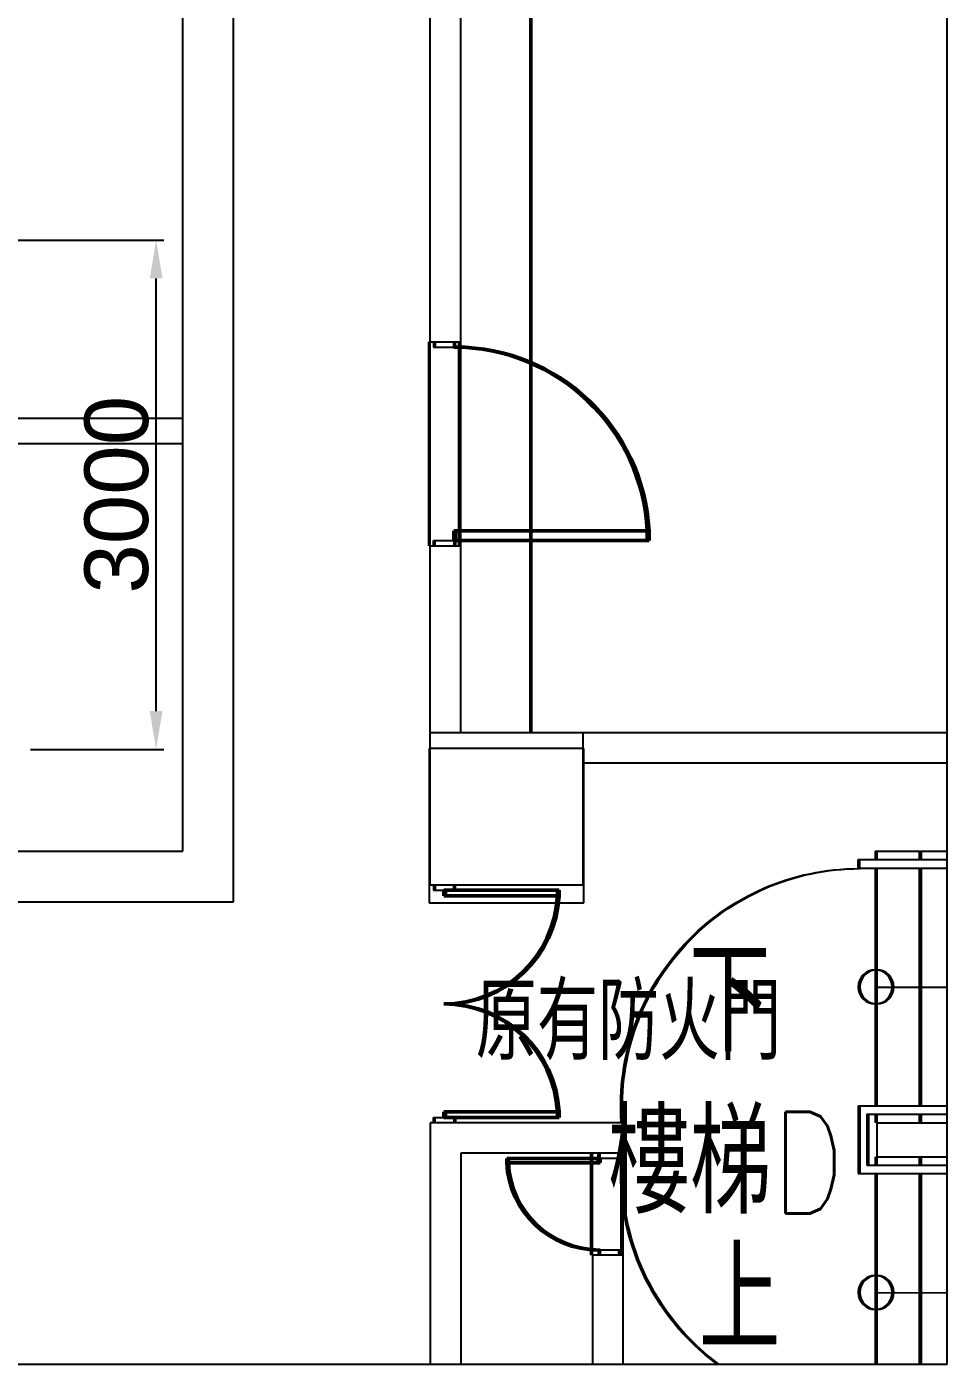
# Model space of a CAD drawing. Header units: millimetres. Extents: x 2191 to 43870, y 1353 to 35626.
# Drawn here: x 38445 to 43870, y 1353 to 9233 of the extents above; entities that cross this region are included whole.
import ezdxf

# ---------------------------------------------------------------- set-up
doc = ezdxf.new("R2010")
doc.units = ezdxf.units.MM
for name, color, linetype in [('archi', 8, 'Continuous'), ('DOOR', 5, 'Continuous'), ('PAVING', 9, 'Continuous'), ('ST', 8, 'Continuous'), ('STAIR', 7, 'Continuous'), ('文字', 7, 'Continuous'), ('標的物', 1, 'Continuous'), ('標示', 3, 'Continuous')]:
    doc.layers.add(name, color=color, linetype=linetype)
doc.styles.get("Standard").update_dxf_attribs({"font": 'arial.ttf'})
doc.styles.add('SUNG', font='SIMPLEX.shx', dxfattribs={"width": 0.8, "bigfont": 'chineset.shx'})

msp = doc.modelspace()

# ---------------------------------------------------------------- linework, layer by layer
for p, q in [((39663.6462, 4076.69297), (39663.6462, 33876.95165)), ((39363.6462, 4376.69297), (39363.6462, 33576.95165)), ((15441.38937, 4378.69297), (39363.6462, 4376.69297)), ((15441.38937, 4078.69297), (39663.6462, 4076.69297))]:
    msp.add_line(p, q)
at = {"lineweight": 50}
for p, q in [((40962.17754, 6205.78417, 3000), (40962.17754, 6262.78417, 3000)), ((40962.17754, 6262.78417, 3000), (42102.17754, 6262.78417, 3000)), ((40972.17754, 6205.78417, 3000), (40972.17754, 6262.78417, 3000)), ((40972.17754, 6262.78417, 3000), (42112.17754, 6262.78417, 3000)), ((42102.17754, 6262.78417, 3000), (42102.17754, 6205.78417, 3000)), ((42112.17754, 6262.78417, 3000), (42112.17754, 6205.78417, 3000)), ((42102.17754, 6205.78417, 3000), (40962.17754, 6205.78417, 3000)), ((42112.17754, 6205.78417, 3000), (40972.17754, 6205.78417, 3000)), ((40902.17754, 4145.79086, 3000), (40902.17754, 4112.29086, 3000)), ((41572.17754, 4145.79086, 3000), (40902.17754, 4145.79086, 3000)), ((40902.17754, 4112.29086, 3000), (41572.17754, 4112.29086, 3000)), ((40912.17754, 4145.79086, 3000), (40912.17754, 4112.29086, 3000)), ((41582.17754, 4145.79086, 3000), (40912.17754, 4145.79086, 3000)), ((40912.17754, 4112.29086, 3000), (41582.17754, 4112.29086, 3000)), ((41572.17754, 4112.29086, 3000), (41572.17754, 4145.79086, 3000)), ((41582.17754, 4112.29086, 3000), (41582.17754, 4145.79086, 3000)), ((40902.17754, 2805.79086, 3000), (40902.17754, 2839.29086, 3000)), ((40902.17754, 2839.29086, 3000), (41572.17754, 2839.29086, 3000)), ((40912.17754, 2805.79086, 3000), (40912.17754, 2839.29086, 3000)), ((40912.17754, 2839.29086, 3000), (41582.17754, 2839.29086, 3000)), ((41572.17754, 2839.29086, 3000), (41572.17754, 2805.79086, 3000)), ((41582.17754, 2839.29086, 3000), (41582.17754, 2805.79086, 3000)), ((41572.17754, 2805.79086, 3000), (40902.17754, 2805.79086, 3000)), ((41582.17754, 2805.79086, 3000), (40912.17754, 2805.79086, 3000)), ((41273.31386, 2538.79086, 3000), (41273.31386, 2565.79086, 3000)), ((41273.31386, 2565.79086, 3000), (41813.31386, 2565.79086, 3000)), ((41813.31386, 2538.79086, 3000), (41273.31386, 2538.79086, 3000)), ((41283.31386, 2538.79086, 3000), (41283.31386, 2565.79086, 3000)), ((41283.31386, 2565.79086, 3000), (41823.31386, 2565.79086, 3000)), ((41823.31386, 2538.79086, 3000), (41283.31386, 2538.79086, 3000)), ((41813.31386, 2565.79086, 3000), (41813.31386, 2538.79086, 3000)), ((41823.31386, 2565.79086, 3000), (41823.31386, 2538.79086, 3000))]:
    msp.add_line(p, q, dxfattribs=at)
at = {"color": 0, "lineweight": 50}
for centre, radius, start, end in [((40961.1428, 6203.19497, 3000), 1142.58967, 2.989489165, 89.948112266), ((40971.1428, 6203.19497, 3000), 1142.58967, 2.989489165, 89.948112266), ((40901.5694, 4147.31259, 3000), 671.522, 270.051887734, 357.010510835), ((40911.5694, 4147.31259, 3000), 671.522, 270.051887734, 357.010510835), ((40901.5694, 2804.26914, 3000), 671.522, 2.989489165, 89.948112266), ((40911.5694, 2804.26914, 3000), 671.522, 2.989489165, 89.948112266), ((41813.804, 2567.01733, 3000), 541.22669, 182.989489165, 269.948112266), ((41823.804, 2567.01733, 3000), 541.22669, 182.989489165, 269.948112266)]:
    msp.add_arc(centre, radius, start, end, dxfattribs=at)
at = {"layer": 'archi', "color": 7, "extrusion": (3.55136e-15, 0, -1)}
for p, q in [((40822.17754, 5075.82893, 3000), (40822.17754, 16275.79086, 3000)), ((41002.17754, 5075.82893, 3000), (41002.17754, 16275.79086, 3000)), ((41422.17754, 5075.82893, 3000), (41422.17754, 16275.79086, 3000)), ((41722.17754, 5075.82224, 3000), (43869.82595, 5075.82437, 3000)), ((41722.17772, 4895.82224, 3000), (43869.82595, 4895.82437, 3000)), ((43455.24571, 4375.79009, 3000), (43869.82595, 4375.79009, 3000)), ((43455.24571, 4375.79009, 3000), (43455.24571, 4325.79009, 3000)), ((43715.24571, 4375.79009, 3000), (43715.24571, 4325.79009, 3000)), ((43355.24571, 4325.79009, 3000), (43869.82595, 4325.79009, 3000)), ((43355.24571, 4275.79009, 3000), (43355.24571, 4325.79009, 3000)), ((43355.24571, 4275.79009, 3000), (43869.82595, 4275.79009, 3000)), ((43455.24571, 4275.79009, 3000), (43455.24571, 2875.79009, 3000)), ((43715.24571, 4275.79009, 3000), (43715.24571, 2875.79009, 3000)), ((43455.24571, 3574.79407, 3000), (43869.82595, 3575.00645, 3000)), ((43355.24571, 2875.79009, 3000), (43869.82595, 2875.79009, 3000)), ((43355.24571, 2875.79009, 3000), (43355.24571, 2475.79009, 3000)), ((43405.24571, 2825.79009, 3000), (43869.82595, 2825.79009, 3000)), ((43405.24571, 2825.79009, 3000), (43405.24571, 2525.79009, 3000)), ((43455.24571, 2825.79009, 3000), (43455.24571, 2775.79009, 3000)), ((43455.24571, 2775.79009, 3000), (43869.82595, 2775.79009, 3000)), ((43455.24571, 2775.79009, 3000), (43455.24571, 2575.79009, 3000)), ((43715.24571, 2825.79009, 3000), (43715.24571, 2775.79009, 3000)), ((43405.24571, 2525.79009, 3000), (43869.82595, 2525.79009, 3000)), ((43455.24571, 2575.79009, 3000), (43869.82595, 2575.79009, 3000)), ((43455.24571, 2575.79009, 3000), (43455.24571, 2525.79009, 3000)), ((43715.24571, 2575.79009, 3000), (43715.24571, 2525.79009, 3000)), ((43355.24571, 2475.79009, 3000), (43869.82595, 2475.79009, 3000)), ((43455.24571, 2475.79009, 3000), (43455.24571, 1352.8079, 3000)), ((43715.24571, 2475.79009, 3000), (43715.24571, 1352.8079, 3000)), ((43455.24571, 1774.53643, 3000), (43869.82595, 1774.76332, 3000))]:
    msp.add_line(p, q, dxfattribs=at)
at = {"layer": 'archi', "color": 7}
for p, q in [((40822.17754, 7375.78417, 3000), (41002.17754, 7375.78417, 3000)), ((40852.17754, 7375.78417, 3000), (40852.17754, 7345.78417, 3000)), ((40852.17754, 7345.78417, 3000), (40972.17754, 7345.78417, 3000)), ((40972.17754, 7345.78417, 3000), (40972.17754, 7375.78417, 3000)), ((40822.17754, 6175.78417, 3000), (41002.17754, 6175.78417, 3000)), ((40852.17754, 6175.78417, 3000), (40852.17754, 6205.78417, 3000)), ((40852.17754, 6205.78417, 3000), (40972.17754, 6205.78417, 3000)), ((40972.17754, 6205.78417, 3000), (40972.17754, 6175.78417, 3000)), ((40822.17754, 5075.82893, 3000), (41722.17754, 5075.82893, 3000)), ((40822.17754, 4175.82893, 3000), (40822.17754, 5075.82893, 3000)), ((40822.17754, 5075.82135, 3000), (41722.17754, 5075.82135, 3000)), ((40822.17754, 4175.82135, 3000), (40822.17754, 5075.82135, 3000)), ((41722.17754, 5075.82893, 3000), (41722.17754, 4175.82893, 3000)), ((41722.17754, 5075.82224, 3000), (41722.17772, 4895.82224, 3000)), ((41722.17754, 5075.82135, 3000), (41722.17754, 4175.82135, 3000)), ((41722.17754, 4175.82893, 3000), (40822.17754, 4175.82893, 3000)), ((41722.17754, 4175.82135, 3000), (40822.17754, 4175.82135, 3000)), ((40822.17754, 4175.79086, 3000), (40822.17754, 4175.79086, 3000)), ((40852.17754, 4175.79086, 3000), (40852.17754, 4145.79086, 3000)), ((40852.17754, 4145.79086, 3000), (40972.17754, 4145.79086, 3000)), ((40912.17754, 4145.79086, 3000), (40912.17754, 4145.79086, 3000)), ((40972.17754, 4145.79086, 3000), (40972.17754, 4175.79086, 3000)), ((41838.31388, 2775.79086, 3000), (40822.17754, 2775.79086, 3000)), ((40822.17754, 2775.79086, 3000), (40822.17754, 2595.79086, 3000)), ((40852.17754, 2775.79086, 3000), (40852.17754, 2805.79086, 3000)), ((40852.17754, 2805.79086, 3000), (40972.17754, 2805.79086, 3000)), ((40912.17754, 2805.79086, 3000), (40912.17754, 2805.79086, 3000)), ((40972.17754, 2805.79086, 3000), (40972.17754, 2775.79086, 3000)), ((41958.31388, 2775.79086, 3000), (41838.31388, 2775.79086, 3000)), ((41958.31388, 2775.79086, 3000), (41838.31388, 2775.79086, 3000)), ((41958.31388, 2775.79086, 3000), (41958.31388, 1352.8079, 3000)), ((41958.31388, 2775.79086, 3000), (41958.31388, 2595.97656, 3000)), ((40822.17754, 2595.79086, 3000), (40822.17754, 1352.8079, 3000)), ((41958.31388, 2595.97656, 3000), (41002.17754, 2595.79086, 3000)), ((41002.17754, 2595.79086, 3000), (41002.17754, 1352.8079, 3000)), ((41778.31388, 1995.79086, 3000), (41778.31388, 2595.79086, 3000)), ((41823.31386, 2565.79086, 3000), (41823.31386, 2595.79086, 3000)), ((41943.31386, 2565.79086, 3000), (41823.31386, 2565.79086, 3000)), ((41943.31386, 2595.79086, 3000), (41943.31386, 2565.79086, 3000)), ((41958.31388, 1995.79086, 3000), (41958.31388, 2595.79086, 3000)), ((41778.31388, 1995.79086, 3000), (41778.31388, 1352.8079, 3000)), ((41958.31388, 1995.79086, 3000), (41778.31388, 1995.79086, 3000)), ((41943.31386, 2025.79086, 3000), (41823.31386, 2025.79086, 3000)), ((41823.31386, 2025.79086, 3000), (41823.31386, 1995.79086, 3000)), ((41943.31386, 1995.79086, 3000), (41943.31386, 2025.79086, 3000)), ((41958.31388, 1995.79086, 3000), (41958.31388, 1352.8079, 3000))]:
    msp.add_line(p, q, dxfattribs=at)
at = {"layer": 'archi', "color": 7, "extrusion": (3.55136e-15, 0, -1)}
for centre in [(-43455.24571, 3575.79009, -3000), (-43455.24571, 1776.08456, -3000)]:
    msp.add_circle(centre, 100, dxfattribs=at)
for centre, start, end in [((-43355.24571, 2872.757, -3000), 356.206041929, 90), ((-43355.24571, 2478.82318, -3000), 306.457618563, 3.793958071)]:
    msp.add_arc(centre, 1400, start, end, dxfattribs=at)
at = {"layer": 'DOOR'}
for p, q in [((40812.17754, 7375.78417, 3000), (40812.17754, 6175.78417, 3000)), ((40842.17754, 7375.78417, 3000), (40842.17754, 7345.78417, 3000)), ((40842.17754, 7345.78417, 3000), (40962.17754, 7345.78417, 3000)), ((40962.17754, 7345.78417, 3000), (40962.17754, 7375.78417, 3000)), ((40992.17754, 6175.78417, 3000), (40992.17754, 7375.78417, 3000)), ((40842.17754, 6175.78417, 3000), (40842.17754, 6205.78417, 3000)), ((40842.17754, 6205.78417, 3000), (40962.17754, 6205.78417, 3000)), ((40962.17754, 6205.78417, 3000), (40962.17754, 6175.78417, 3000)), ((40842.17754, 4175.79086, 3000), (40842.17754, 4145.79086, 3000)), ((40842.17754, 4145.79086, 3000), (40962.17754, 4145.79086, 3000)), ((40962.17754, 4145.79086, 3000), (40962.17754, 4175.79086, 3000)), ((40842.17754, 2775.79086, 3000), (40842.17754, 2805.79086, 3000)), ((40842.17754, 2805.79086, 3000), (40962.17754, 2805.79086, 3000)), ((40962.17754, 2805.79086, 3000), (40962.17754, 2775.79086, 3000)), ((41813.31386, 2565.79086, 3000), (41813.31386, 2595.79086, 3000)), ((41933.31386, 2565.79086, 3000), (41813.31386, 2565.79086, 3000)), ((41933.31386, 2595.79086, 3000), (41933.31386, 2565.79086, 3000)), ((41933.31386, 2025.79086, 3000), (41813.31386, 2025.79086, 3000)), ((41813.31386, 2025.79086, 3000), (41813.31386, 1995.79086, 3000)), ((41933.31386, 1995.79086, 3000), (41933.31386, 2025.79086, 3000))]:
    msp.add_line(p, q, dxfattribs=at)
at = {"layer": 'PAVING', "extrusion": (3.55136e-15, 0, -1)}
msp.add_line((41412.17754, 5075.82893, 3000), (41412.17754, 16275.79086, 3000), dxfattribs=at)
at = {"layer": 'ST'}
for p, q in [((41768.31388, 1995.79086, 3000), (41768.31388, 2595.79086, 3000)), ((41948.31388, 1995.79086, 3000), (41948.31388, 2595.79086, 3000))]:
    msp.add_line(p, q, dxfattribs=at)
at = {"layer": 'STAIR', "extrusion": (3.55136e-15, 0, -1)}
for p, q in [((43445.24571, 4375.79009, 3000), (43869.82595, 4375.79009, 3000)), ((43445.24571, 4375.79009, 3000), (43445.24571, 4325.79009, 3000)), ((43705.24571, 4375.79009, 3000), (43705.24571, 4325.79009, 3000)), ((43345.24571, 4325.79009, 3000), (43869.82595, 4325.79009, 3000)), ((43345.24571, 4275.79009, 3000), (43345.24571, 4325.79009, 3000)), ((43345.24571, 4275.79009, 3000), (43869.82595, 4275.79009, 3000)), ((43445.24571, 4275.79009, 3000), (43445.24571, 2875.79009, 3000)), ((43705.24571, 4275.79009, 3000), (43705.24571, 2875.79009, 3000)), ((43445.24571, 3574.79407, 3000), (43869.82595, 3575.01158, 3000)), ((43345.24571, 2875.79009, 3000), (43869.82595, 2875.79009, 3000)), ((43345.24571, 2875.79009, 3000), (43345.24571, 2475.79009, 3000)), ((43395.24571, 2825.79009, 3000), (43869.82595, 2825.79009, 3000)), ((43395.24571, 2825.79009, 3000), (43395.24571, 2525.79009, 3000)), ((43445.24571, 2825.79009, 3000), (43445.24571, 2775.79009, 3000)), ((43705.24571, 2825.79009, 3000), (43705.24571, 2775.79009, 3000)), ((43395.24571, 2525.79009, 3000), (43869.82595, 2525.79009, 3000)), ((43445.24571, 2575.79009, 3000), (43445.24571, 2525.79009, 3000)), ((43705.24571, 2575.79009, 3000), (43705.24571, 2525.79009, 3000)), ((43345.24571, 2475.79009, 3000), (43869.82595, 2475.79009, 3000)), ((43445.24571, 2475.79009, 3000), (43445.24571, 1352.8079, 3000)), ((43705.24571, 2475.79009, 3000), (43705.24571, 1352.8079, 3000)), ((43445.24571, 1774.53643, 3000), (43869.82595, 1774.76879, 3000))]:
    msp.add_line(p, q, dxfattribs=at)
for centre in [(-43445.24571, 3575.79009, -3000), (-43445.24571, 1776.08456, -3000)]:
    msp.add_circle(centre, 100, dxfattribs=at)
for centre, start, end in [((-43345.24571, 2872.757, -3000), 356.206041929, 90), ((-43345.24571, 2478.82318, -3000), 306.457618563, 3.793958071)]:
    msp.add_arc(centre, 1400, start, end, dxfattribs=at)
at = {"layer": '文字'}
for p, q in [((43869.82595, 1352.8079), (43869.82595, 34921.23431)), ((2190.88634, 1352.8079), (43869.82595, 1352.8079))]:
    msp.add_line(p, q, dxfattribs=at)
at = {"layer": '標的物'}
for p, q in [((39363.6462, 6925.79086, 3000), (20362.17753, 6925.79086, 3000)), ((39363.6462, 6775.79086, 3000), (20362.17753, 6775.79086, 3000)), ((41727.17754, 4980.79086, 3000), (40817.17754, 4980.79086, 3000)), ((40817.17754, 4980.79086, 3000), (40817.17754, 4070.79086, 3000)), ((41727.17754, 4070.79086, 3000), (41727.17754, 4980.79086, 3000)), ((40817.17754, 4070.79086, 3000), (41727.17754, 4070.79086, 3000))]:
    msp.add_line(p, q, dxfattribs=at)
at = {"layer": '標示'}
for p, q in [((38317.17754, 7975.79096), (39252.25306, 7975.79096)), ((39207.25306, 5200.79086), (39207.25306, 7750.79096)), ((38467.17754, 4975.79086), (39252.25306, 4975.79086))]:
    msp.add_line(p, q, dxfattribs=at)
at = {"layer": '標示', "lineweight": 50}
for points in [[(39169.75306, 7750.79096), (39244.75306, 7750.79096), (39207.25306, 7975.79096)], [(39169.75306, 5200.79086), (39244.75306, 5200.79086), (39207.25306, 4975.79086)]]:
    msp.add_solid(points, dxfattribs=at)

# ---------------------------------------------------------------- texts
at = {"layer": 'archi', "color": 7, "style": 'SUNG', "width": 0.8}
for s, height, p in [('下', 600, (42347.98131, 3196.23101, 3000)), ('原有防火門', 450, (41091.27755, 3145.83422, 3000)), ('樓梯D', 600, (41873.98393, 2240.77999, 3000)), ('上', 600, (42406.23863, 1435.20575, 3000))]:
    msp.add_text(s, height=height, dxfattribs=at).set_placement(p)
at = {"layer": '標示', "insert": (38974.75306, 6475.79091), "char_height": 375, "attachment_point": 5, "rotation": 90}
msp.add_mtext('\\A1;3000', dxfattribs=at)

doc.saveas('drawing.dxf')
